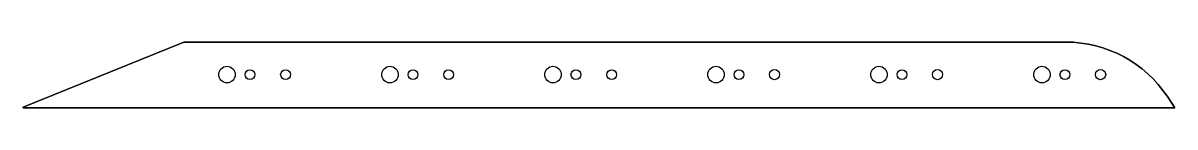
# Model space of a CAD drawing. Header units: inches. Extents: x -15.9 to 1.9, y 2.8 to 3.8.
import ezdxf

# ---------------------------------------------------------------- set-up
doc = ezdxf.new("R2010")
doc.units = ezdxf.units.IN
doc.layers.get('0').update_dxf_attribs({"linetype": 'CONTINUOUS'})

msp = doc.modelspace()

# ---------------------------------------------------------------- linework, layer by layer
for points in [[(-15.874, 2.789), (1.933, 2.789), (1.816, 2.964, 0.250765), (0.244, 3.805), (-13.386, 3.805), (-15.871, 2.801)], [(-15.874, 2.789), (-15.871, 2.801), (-13.386, 3.805), (0.244, 3.805, -0.250765), (1.816, 2.964), (1.933, 2.789)]]:
    msp.add_lwpolyline(points, format="xyb", close=True)
for centre, radius in [((-12.721, 3.303), 0.128), ((-12.721, 3.303), 0.128), ((-10.202, 3.303), 0.128), ((-10.202, 3.303), 0.128), ((-7.682, 3.303), 0.128), ((-7.682, 3.303), 0.128), ((-5.162, 3.303), 0.128), ((-5.162, 3.303), 0.128), ((-2.643, 3.303), 0.128), ((-2.643, 3.303), 0.128), ((-0.123, 3.303), 0.128), ((-0.123, 3.303), 0.128), ((-12.367, 3.303), 0.0758), ((-12.367, 3.303), 0.0758), ((-11.816, 3.303), 0.0758), ((-11.816, 3.303), 0.0758), ((-9.847, 3.303), 0.0758), ((-9.847, 3.303), 0.0758), ((-9.296, 3.303), 0.0758), ((-9.296, 3.303), 0.0758), ((-7.328, 3.303), 0.0758), ((-7.328, 3.303), 0.0758), ((-6.776, 3.303), 0.0758), ((-6.776, 3.303), 0.0758), ((-4.808, 3.303), 0.0758), ((-4.808, 3.303), 0.0758), ((-4.257, 3.303), 0.0787), ((-4.257, 3.303), 0.0787), ((-2.288, 3.303), 0.0758), ((-2.288, 3.303), 0.0758), ((-1.737, 3.303), 0.0787), ((-1.737, 3.303), 0.0787), ((0.231, 3.303), 0.0758), ((0.231, 3.303), 0.0758), ((0.783, 3.303), 0.0787), ((0.783, 3.303), 0.0787)]:
    msp.add_circle(centre, radius)

doc.saveas('drawing.dxf')
